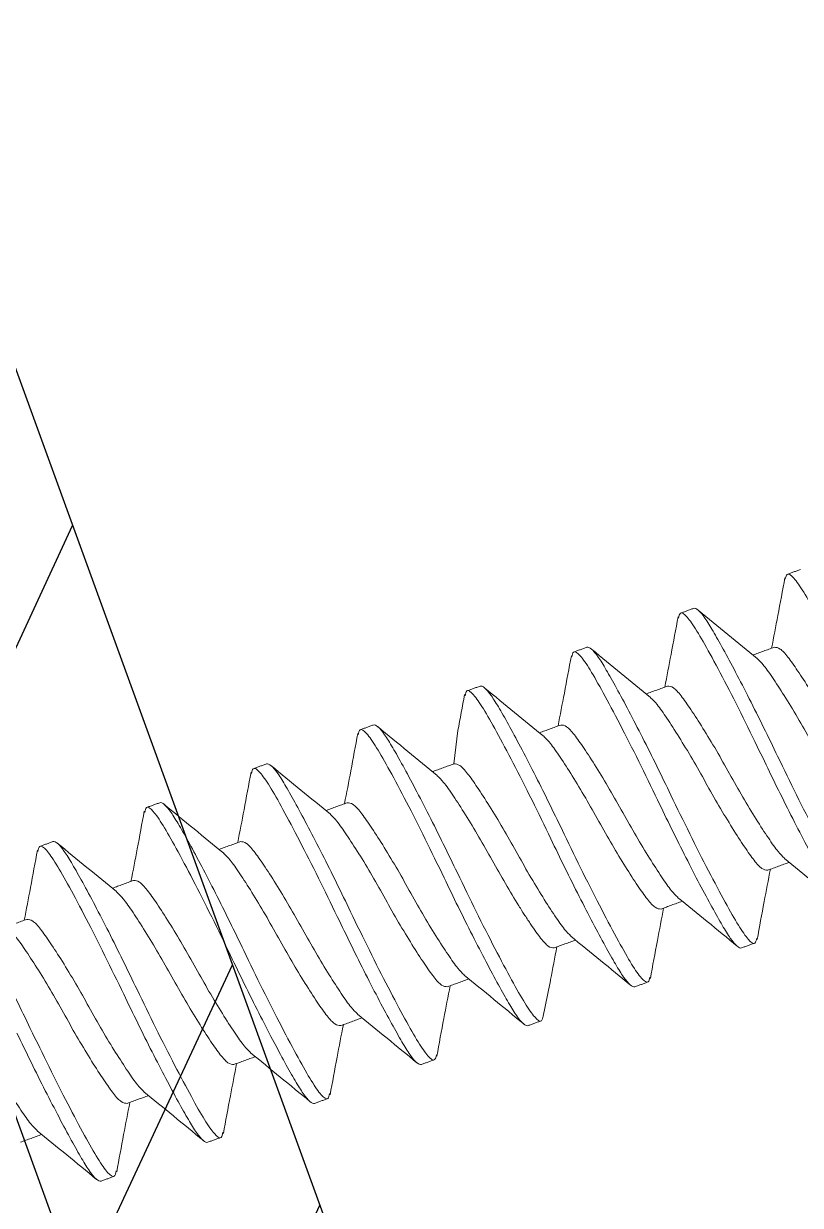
# Model space of a CAD drawing. Header units: inches. Extents: x -154 to 13, y 2 to 55.
# Drawn here: x -141.157 to -140.777, y 32.717 to 33.295 of the extents above; entities that cross this region are included whole.
import ezdxf

# ---------------------------------------------------------------- set-up
doc = ezdxf.new("R2010")
doc.units = ezdxf.units.IN
doc.header["$LTSCALE"] = 2
doc.header["$MEASUREMENT"] = 0
doc.layers.get('0').update_dxf_attribs({"linetype": 'CONTINUOUS'})
doc.layers.add('pattern', color=9, linetype='CONTINUOUS')

# ---------------------------------------------------------------- blocks, each defined once
blk = doc.blocks.new('A$C4C6D32D1')
at = {"color": 7, "lineweight": 0}
for p, q in [((-0.5905, 0.06528), (-0.59786, 0.05065)), ((-0.59061, -0.06649), (-0.59904, -0.08011))]:
    blk.add_line(p, q, dxfattribs=at)
for points, knots in [([(-0.85066, 0.082), (-0.84942, 0.082), (-0.84818, 0.07971), (-0.84653, 0.07359), (-0.84604, 0.07117), (-0.84499, 0.06541), (-0.84443, 0.06205), (-0.84266, 0.05065), (-0.84139, 0.04128), (-0.83894, 0.02105), (-0.83777, 0.01025), (-0.83677, 0)], [0, 0, 0, 0, 0.25, 0.25, 0.375, 0.375, 0.5, 0.5, 0.75, 0.75, 1, 1, 1, 1]), ([(-0.80365, 0.08004), (-0.8031, 0.08092), (-0.80174, 0.0831), (-0.79955, 0.07995), (-0.79737, 0.07184), (-0.79519, 0.05873), (-0.79274, 0.04149), (-0.79029, 0.02135), (-0.78883, 0.00703), (-0.78811, 0)], [0, 0, 0, 0, 0.1029428, 0.2551052, 0.4019619, 0.5488186, 0.700981, 0.8531433, 1, 1, 1, 1]), ([(-0.7951, 0.082), (-0.79386, 0.082), (-0.79262, 0.07971), (-0.79097, 0.07359), (-0.79048, 0.07117), (-0.78943, 0.06541), (-0.78887, 0.06205), (-0.7871, 0.05065), (-0.78583, 0.04128), (-0.78338, 0.02105), (-0.78221, 0.01025), (-0.78121, 0)], [0, 0, 0, 0, 0.25, 0.25, 0.375, 0.375, 0.5, 0.5, 0.75, 0.75, 1, 1, 1, 1]), ([(-0.74809, 0.08005), (-0.74754, 0.08093), (-0.74618, 0.0831), (-0.74399, 0.07995), (-0.74181, 0.07184), (-0.73963, 0.05873), (-0.73718, 0.04149), (-0.73473, 0.02135), (-0.73327, 0.00703), (-0.73255, 0)], [0, 0, 0, 0, 0.1027427, 0.254939, 0.4018285, 0.548718, 0.7009142, 0.8531105, 1, 1, 1, 1]), ([(-0.73954, 0.082), (-0.7383, 0.082), (-0.73706, 0.07971), (-0.73541, 0.07359), (-0.73492, 0.07117), (-0.73387, 0.06541), (-0.73331, 0.06205), (-0.73154, 0.05065), (-0.73027, 0.04128), (-0.72782, 0.02105), (-0.72665, 0.01025), (-0.72565, 0)], [0, 0, 0, 0, 0.25, 0.25, 0.375, 0.375, 0.5, 0.5, 0.75, 0.75, 1, 1, 1, 1]), ([(-0.69252, 0.08005), (-0.69198, 0.08093), (-0.69062, 0.0831), (-0.68843, 0.07995), (-0.68625, 0.07184), (-0.68407, 0.05873), (-0.68162, 0.04149), (-0.67917, 0.02135), (-0.67771, 0.00703), (-0.67699, 0)], [0, 0, 0, 0, 0.102549, 0.254778, 0.401699, 0.54862, 0.70085, 0.853079, 1, 1, 1, 1]), ([(-0.68398, 0.082), (-0.68274, 0.082), (-0.6815, 0.07971), (-0.67985, 0.07359), (-0.67936, 0.07117), (-0.67831, 0.06541), (-0.67775, 0.06205), (-0.67598, 0.05065), (-0.67471, 0.04128), (-0.67226, 0.02105), (-0.67109, 0.01025), (-0.67009, 0)], [0, 0, 0, 0, 0.25, 0.25, 0.375, 0.375, 0.5, 0.5, 0.75, 0.75, 1, 1, 1, 1]), ([(-0.63696, 0.08006), (-0.63641, 0.08093), (-0.63506, 0.0831), (-0.63287, 0.07995), (-0.63069, 0.07184), (-0.62851, 0.05873), (-0.62606, 0.04149), (-0.62361, 0.02135), (-0.62215, 0.00703), (-0.62143, 0)], [0, 0, 0, 0, 0.102361, 0.254622, 0.401574, 0.548526, 0.700787, 0.853048, 1, 1, 1, 1]), ([(-0.62842, 0.082), (-0.62718, 0.082), (-0.62594, 0.07971), (-0.62429, 0.07359), (-0.6238, 0.07117), (-0.62275, 0.06541), (-0.62219, 0.06205), (-0.62042, 0.05065), (-0.61915, 0.04128), (-0.6167, 0.02105), (-0.61553, 0.01025), (-0.61453, 0)], [0, 0, 0, 0, 0.25, 0.25, 0.375, 0.375, 0.5, 0.5, 0.75, 0.75, 1, 1, 1, 1]), ([(-0.5814, 0.08006), (-0.58085, 0.08093), (-0.5795, 0.0831), (-0.57731, 0.07995), (-0.57513, 0.07184), (-0.57295, 0.05873), (-0.5705, 0.04149), (-0.56805, 0.02135), (-0.56659, 0.00703), (-0.56587, 0)], [0, 0, 0, 0, 0.102179, 0.254471, 0.401453, 0.548434, 0.700726, 0.853018, 1, 1, 1, 1]), ([(-0.57286, 0.082), (-0.57162, 0.082), (-0.57038, 0.07971), (-0.56873, 0.07359), (-0.56824, 0.07117), (-0.56719, 0.06541), (-0.56663, 0.06205), (-0.56486, 0.05065), (-0.56359, 0.04128), (-0.56114, 0.02105), (-0.55997, 0.01025), (-0.55897, 0)], [0, 0, 0, 0, 0.25, 0.25, 0.375, 0.375, 0.5, 0.5, 0.75, 0.75, 1, 1, 1, 1]), ([(-0.52583, 0.08006), (-0.52529, 0.08093), (-0.52394, 0.0831), (-0.52175, 0.07995), (-0.51957, 0.07184), (-0.51739, 0.05873), (-0.51494, 0.04149), (-0.51249, 0.02135), (-0.51103, 0.00703), (-0.51031, 0)], [0, 0, 0, 0, 0.102003, 0.254325, 0.401335, 0.548346, 0.700668, 0.852989, 1, 1, 1, 1]), ([(-0.5173, 0.082), (-0.51606, 0.082), (-0.51482, 0.07971), (-0.51317, 0.07359), (-0.51268, 0.07117), (-0.51163, 0.06541), (-0.51107, 0.06205), (-0.5093, 0.05065), (-0.50803, 0.04128), (-0.50558, 0.02105), (-0.50441, 0.01025), (-0.50341, 0)], [0, 0, 0, 0, 0.25, 0.25, 0.375, 0.375, 0.5, 0.5, 0.75, 0.75, 1, 1, 1, 1]), ([(-0.47027, 0.08007), (-0.46973, 0.08093), (-0.46838, 0.0831), (-0.46619, 0.07995), (-0.46401, 0.07184), (-0.46183, 0.05873), (-0.45938, 0.04149), (-0.45693, 0.02135), (-0.45547, 0.00703), (-0.45475, 0)], [0, 0, 0, 0, 0.101834, 0.254184, 0.401222, 0.548261, 0.700611, 0.852962, 1, 1, 1, 1]), ([(-0.46174, 0.082), (-0.4605, 0.082), (-0.45926, 0.07971), (-0.45761, 0.07359), (-0.45712, 0.07117), (-0.45607, 0.06541), (-0.45551, 0.06205), (-0.45374, 0.05065), (-0.45247, 0.04128), (-0.45002, 0.02105), (-0.44885, 0.01025), (-0.44785, 0)], [0, 0, 0, 0, 0.25, 0.25, 0.375, 0.375, 0.5, 0.5, 0.75, 0.75, 1, 1, 1, 1]), ([(-0.41471, 0.08007), (-0.41417, 0.08094), (-0.41282, 0.0831), (-0.41063, 0.07995), (-0.40845, 0.07184), (-0.40627, 0.05873), (-0.40382, 0.04149), (-0.40137, 0.02135), (-0.39991, 0.00703), (-0.39919, 0)], [0, 0, 0, 0, 0.10167, 0.254048, 0.401114, 0.548179, 0.700557, 0.852935, 1, 1, 1, 1]), ([(-0.80365, 0.08069), (-0.8068, 0.07533), (-0.81272, 0.06528), (-0.81869, 0.0553), (-0.82148, 0.05065)], [0, 0, 0, 0, 0.533595, 1, 1, 1, 1]), ([(-0.77427, 0.04841), (-0.77746, 0.05372), (-0.78387, 0.06441), (-0.7902, 0.07516), (-0.79337, 0.08056)], [0, 0, 0, 0, 0.497565, 1, 1, 1, 1]), ([(-0.74808, 0.0807), (-0.75124, 0.07534), (-0.75716, 0.06528), (-0.76313, 0.05531), (-0.76592, 0.05065)], [0, 0, 0, 0, 0.533594, 1, 1, 1, 1]), ([(-0.71858, 0.04818), (-0.72179, 0.05352), (-0.72824, 0.06427), (-0.73459, 0.07508), (-0.73778, 0.08051)], [0, 0, 0, 0, 0.497055, 1, 1, 1, 1]), ([(-0.69252, 0.08071), (-0.69568, 0.07534), (-0.70159, 0.06529), (-0.70757, 0.05531), (-0.71036, 0.05065)], [0, 0, 0, 0, 0.5335969, 1, 1, 1, 1]), ([(-0.66299, 0.04813), (-0.6662, 0.05348), (-0.67266, 0.06424), (-0.67902, 0.07505), (-0.68221, 0.08049)], [0, 0, 0, 0, 0.496962, 1, 1, 1, 1]), ([(-0.63696, 0.08071), (-0.64011, 0.07535), (-0.64603, 0.06529), (-0.65201, 0.05531), (-0.6548, 0.05065)], [0, 0, 0, 0, 0.533603, 1, 1, 1, 1]), ([(-0.60743, 0.04812), (-0.61062, 0.05344), (-0.61704, 0.06413), (-0.62337, 0.0749), (-0.62656, 0.08032)], [0, 0, 0, 0, 0.497422, 1, 1, 1, 1]), ([(-0.5519, 0.04817), (-0.55508, 0.05347), (-0.56148, 0.06412), (-0.5678, 0.07488), (-0.57097, 0.08028)], [0, 0, 0, 0, 0.497643, 1, 1, 1, 1]), ([(-0.52583, 0.08072), (-0.52899, 0.07535), (-0.53491, 0.0653), (-0.54089, 0.05531), (-0.54368, 0.05065)], [0, 0, 0, 0, 0.533628, 1, 1, 1, 1]), ([(-0.49639, 0.04827), (-0.49957, 0.05355), (-0.50595, 0.06417), (-0.51225, 0.0749), (-0.51542, 0.08029)], [0, 0, 0, 0, 0.497886, 1, 1, 1, 1]), ([(-0.47027, 0.08073), (-0.47343, 0.07536), (-0.47935, 0.0653), (-0.48533, 0.05531), (-0.48812, 0.05065)], [0, 0, 0, 0, 0.5336468, 1, 1, 1, 1]), ([(-0.44091, 0.04841), (-0.44408, 0.05368), (-0.45044, 0.06427), (-0.45673, 0.07497), (-0.45989, 0.08034)], [0, 0, 0, 0, 0.4981185, 1, 1, 1, 1]), ([(-0.4147, 0.08073), (-0.41786, 0.07536), (-0.42379, 0.0653), (-0.42977, 0.05531), (-0.43256, 0.05065)], [0, 0, 0, 0, 0.533668, 1, 1, 1, 1]), ([(-0.85069, -0.04802), (-0.8513, -0.0468), (-0.85264, -0.0441), (-0.85469, -0.03621), (-0.85714, -0.02564), (-0.85959, -0.01319), (-0.86177, 0), (-0.86395, 0.0132), (-0.8664, 0.02562), (-0.86885, 0.03628), (-0.87103, 0.04431), (-0.87321, 0.04962), (-0.87483, 0.0503), (-0.87566, 0.05065)], [0, 0, 0, 0, 0.075489, 0.16624, 0.260391, 0.354542, 0.445293, 0.536044, 0.630196, 0.724347, 0.815098, 0.905849, 1, 1, 1, 1]), ([(-0.82991, 0.04837), (-0.82924, 0.04705), (-0.82785, 0.04426), (-0.82575, 0.03622), (-0.8233, 0.02564), (-0.82085, 0.01319), (-0.81867, 0), (-0.81649, -0.0132), (-0.81404, -0.02562), (-0.81159, -0.03628), (-0.80941, -0.04431), (-0.80723, -0.04962), (-0.80561, -0.0503), (-0.80478, -0.05065)], [0, 0, 0, 0, 0.081247, 0.171433, 0.264997, 0.358562, 0.448748, 0.538934, 0.632499, 0.726064, 0.816249, 0.906435, 1, 1, 1, 1]), ([(-0.79513, -0.04802), (-0.79574, -0.04679), (-0.79708, -0.04409), (-0.79913, -0.03621), (-0.80158, -0.02564), (-0.80403, -0.01319), (-0.80621, 0), (-0.80839, 0.0132), (-0.81084, 0.02562), (-0.81329, 0.03628), (-0.81547, 0.04431), (-0.81765, 0.04962), (-0.81927, 0.0503), (-0.8201, 0.05065)], [0, 0, 0, 0, 0.0754183, 0.1661762, 0.2603346, 0.3544931, 0.4452509, 0.5360089, 0.6301674, 0.7243257, 0.8150837, 0.9058415, 1, 1, 1, 1]), ([(-0.77433, 0.04833), (-0.77367, 0.04702), (-0.77228, 0.04424), (-0.77019, 0.03622), (-0.76774, 0.02564), (-0.76529, 0.01319), (-0.76311, 0), (-0.76093, -0.0132), (-0.75848, -0.02562), (-0.75603, -0.03628), (-0.75385, -0.04431), (-0.75167, -0.04962), (-0.75005, -0.0503), (-0.74922, -0.05065)], [0, 0, 0, 0, 0.080541, 0.170796, 0.264433, 0.358069, 0.448325, 0.53858, 0.632216, 0.725853, 0.816108, 0.906363, 1, 1, 1, 1]), ([(-0.73957, -0.04801), (-0.74018, -0.04679), (-0.74152, -0.04409), (-0.74357, -0.03621), (-0.74602, -0.02564), (-0.74847, -0.01319), (-0.75065, 0), (-0.75283, 0.0132), (-0.75528, 0.02562), (-0.75773, 0.03628), (-0.75991, 0.04431), (-0.76209, 0.04962), (-0.76371, 0.0503), (-0.76454, 0.05065)], [0, 0, 0, 0, 0.075353, 0.166117, 0.260282, 0.354447, 0.445212, 0.535976, 0.630141, 0.724306, 0.81507, 0.905835, 1, 1, 1, 1]), ([(-0.71866, 0.04808), (-0.71804, 0.04684), (-0.71669, 0.04412), (-0.71463, 0.03622), (-0.71218, 0.02564), (-0.70973, 0.01319), (-0.70755, 0), (-0.70537, -0.0132), (-0.70292, -0.02562), (-0.70047, -0.03628), (-0.69829, -0.04431), (-0.69611, -0.04962), (-0.69449, -0.0503), (-0.69366, -0.05065)], [0, 0, 0, 0, 0.076359, 0.167025, 0.261087, 0.35515, 0.445816, 0.536481, 0.630544, 0.724606, 0.815272, 0.905937, 1, 1, 1, 1]), ([(-0.68401, -0.04801), (-0.68462, -0.04679), (-0.68596, -0.04409), (-0.68801, -0.03621), (-0.69046, -0.02564), (-0.69291, -0.01319), (-0.69509, 0), (-0.69727, 0.0132), (-0.69972, 0.02562), (-0.70217, 0.03628), (-0.70435, 0.04431), (-0.70653, 0.04962), (-0.70815, 0.0503), (-0.70898, 0.05065)], [0, 0, 0, 0, 0.075292, 0.166062, 0.260234, 0.354405, 0.445175, 0.535946, 0.630117, 0.724288, 0.815058, 0.905829, 1, 1, 1, 1]), ([(-0.66307, 0.04801), (-0.66246, 0.04679), (-0.66112, 0.04409), (-0.65907, 0.03621), (-0.65662, 0.02564), (-0.65417, 0.01319), (-0.65199, 0), (-0.64981, -0.0132), (-0.64736, -0.02562), (-0.64491, -0.03628), (-0.64273, -0.04431), (-0.64055, -0.04962), (-0.63893, -0.0503), (-0.6381, -0.05065)], [0, 0, 0, 0, 0.07525, 0.166025, 0.2602, 0.354376, 0.44515, 0.535925, 0.6301, 0.724276, 0.81505, 0.905824, 1, 1, 1, 1]), ([(-0.62845, -0.04801), (-0.62906, -0.04679), (-0.6304, -0.04409), (-0.63245, -0.03621), (-0.6349, -0.02564), (-0.63735, -0.01319), (-0.63953, 0), (-0.64171, 0.0132), (-0.64416, 0.02562), (-0.64661, 0.03628), (-0.64879, 0.04431), (-0.65097, 0.04962), (-0.65259, 0.0503), (-0.65342, 0.05065)], [0, 0, 0, 0, 0.0752367, 0.1660125, 0.2601894, 0.3543663, 0.445142, 0.5359178, 0.6300947, 0.7242717, 0.8150473, 0.9058231, 1, 1, 1, 1]), ([(-0.60749, 0.04796), (-0.60689, 0.04675), (-0.60555, 0.04407), (-0.60351, 0.03621), (-0.60106, 0.02564), (-0.59861, 0.01319), (-0.59643, 0), (-0.59425, -0.0132), (-0.5926, -0.02156), (-0.59175, -0.02557), (-0.59058, -0.03085)], [0, 0, 0, 0, 0.0744404, 0.1652943, 0.2595523, 0.3538103, 0.4446642, 0.5355182, 0.6297762, 0.6327143, 0.6327143, 0.6327143, 0.6327143]), ([(-0.57289, -0.048), (-0.5735, -0.04678), (-0.57484, -0.04409), (-0.57689, -0.03621), (-0.57934, -0.02564), (-0.58179, -0.01319), (-0.58397, 0), (-0.58615, 0.0132), (-0.5886, 0.02562), (-0.59105, 0.03628), (-0.59323, 0.04431), (-0.59541, 0.04962), (-0.59703, 0.0503), (-0.59786, 0.05065)], [0, 0, 0, 0, 0.075186, 0.165967, 0.260149, 0.354331, 0.445112, 0.535893, 0.630075, 0.724257, 0.815037, 0.905818, 1, 1, 1, 1]), ([(-0.55195, 0.04802), (-0.55134, 0.04679), (-0.55, 0.04409), (-0.54795, 0.03621), (-0.5455, 0.02564), (-0.54305, 0.01319), (-0.54087, 0), (-0.53869, -0.0132), (-0.53624, -0.02562), (-0.53379, -0.03628), (-0.53161, -0.04431), (-0.52943, -0.04962), (-0.52781, -0.0503), (-0.52698, -0.05065)], [0, 0, 0, 0, 0.075361, 0.166124, 0.260288, 0.354453, 0.445216, 0.53598, 0.630144, 0.724309, 0.815072, 0.905836, 1, 1, 1, 1]), ([(-0.51734, -0.048), (-0.51794, -0.04678), (-0.51928, -0.04409), (-0.52133, -0.03621), (-0.52378, -0.02564), (-0.52623, -0.01319), (-0.52841, 0), (-0.53059, 0.0132), (-0.53304, 0.02562), (-0.53549, 0.03628), (-0.53767, 0.04431), (-0.53985, 0.04962), (-0.54147, 0.0503), (-0.5423, 0.05065)], [0, 0, 0, 0, 0.075141, 0.165926, 0.260113, 0.3543, 0.445085, 0.53587, 0.630057, 0.724243, 0.815028, 0.905813, 1, 1, 1, 1]), ([(-0.49644, 0.04814), (-0.49582, 0.04688), (-0.49445, 0.04415), (-0.49239, 0.03622), (-0.48994, 0.02564), (-0.48749, 0.01319), (-0.48531, 0), (-0.48313, -0.0132), (-0.48068, -0.02562), (-0.47823, -0.03628), (-0.47605, -0.04431), (-0.47387, -0.04962), (-0.47225, -0.0503), (-0.47142, -0.05065)], [0, 0, 0, 0, 0.077374, 0.16794, 0.261899, 0.355858, 0.446424, 0.53699, 0.630949, 0.724909, 0.815475, 0.906041, 1, 1, 1, 1]), ([(-0.46178, -0.048), (-0.46238, -0.04678), (-0.46372, -0.04409), (-0.46577, -0.03621), (-0.46822, -0.02564), (-0.47067, -0.01319), (-0.47285, 0), (-0.47503, 0.0132), (-0.47748, 0.02562), (-0.47993, 0.03628), (-0.48211, 0.04431), (-0.48429, 0.04962), (-0.48591, 0.0503), (-0.48674, 0.05065)], [0, 0, 0, 0, 0.075101, 0.16589, 0.260081, 0.354272, 0.445061, 0.53585, 0.630041, 0.724231, 0.81502, 0.905809, 1, 1, 1, 1]), ([(-0.44096, 0.04831), (-0.44031, 0.04701), (-0.43892, 0.04424), (-0.43683, 0.03622), (-0.43438, 0.02564), (-0.43193, 0.01319), (-0.42975, 0), (-0.42757, -0.0132), (-0.42512, -0.02562), (-0.42267, -0.03628), (-0.42049, -0.04431), (-0.41831, -0.04962), (-0.41669, -0.0503), (-0.41586, -0.05065)], [0, 0, 0, 0, 0.080348, 0.170622, 0.264279, 0.357935, 0.448209, 0.538483, 0.632139, 0.725796, 0.81607, 0.906344, 1, 1, 1, 1]), ([(-0.40622, -0.048), (-0.40682, -0.04678), (-0.40816, -0.04408), (-0.41021, -0.03621), (-0.41266, -0.02564), (-0.41511, -0.01319), (-0.41729, 0), (-0.41947, 0.0132), (-0.42192, 0.02562), (-0.42437, 0.03628), (-0.42655, 0.04431), (-0.42873, 0.04962), (-0.43035, 0.0503), (-0.43118, 0.05065)], [0, 0, 0, 0, 0.0750667, 0.1658591, 0.2600534, 0.3542476, 0.4450401, 0.5358324, 0.6300267, 0.7242209, 0.8150133, 0.9058057, 1, 1, 1, 1]), ([(-0.84367, 0), (-0.84267, -0.01025), (-0.8415, -0.02105), (-0.83905, -0.04128), (-0.83778, -0.05065), (-0.83601, -0.06204), (-0.83545, -0.06541), (-0.8344, -0.07117), (-0.83391, -0.07359), (-0.83226, -0.07971), (-0.83102, -0.082), (-0.82978, -0.082)], [0, 0, 0, 0, 0.25, 0.25, 0.5, 0.5, 0.625, 0.625, 0.75, 0.75, 1, 1, 1, 1]), ([(-0.83677, 0), (-0.83605, -0.00703), (-0.83459, -0.02135), (-0.83214, -0.04149), (-0.82969, -0.05873), (-0.82751, -0.07183), (-0.82533, -0.07997), (-0.82308, -0.08312), (-0.82167, -0.08083), (-0.82107, -0.07985)], [0, 0, 0, 0, 0.145401, 0.296056, 0.44671, 0.592112, 0.737513, 0.888167, 1, 1, 1, 1]), ([(-0.78811, 0), (-0.78711, -0.01025), (-0.78594, -0.02105), (-0.78349, -0.04128), (-0.78222, -0.05065), (-0.78045, -0.06204), (-0.77989, -0.06541), (-0.77884, -0.07117), (-0.77835, -0.07359), (-0.7767, -0.07971), (-0.77546, -0.082), (-0.77422, -0.082)], [0, 0, 0, 0, 0.25, 0.25, 0.5, 0.5, 0.625, 0.625, 0.75, 0.75, 1, 1, 1, 1]), ([(-0.78121, 0), (-0.78049, -0.00703), (-0.77903, -0.02135), (-0.77658, -0.04149), (-0.77413, -0.05872), (-0.77195, -0.07183), (-0.76977, -0.07996), (-0.76755, -0.08311), (-0.76616, -0.08087), (-0.76559, -0.07995)], [0, 0, 0, 0, 0.146111, 0.297501, 0.448891, 0.595002, 0.741113, 0.892503, 1, 1, 1, 1]), ([(-0.73255, 0), (-0.73155, -0.01025), (-0.73038, -0.02105), (-0.72793, -0.04128), (-0.72666, -0.05065), (-0.72489, -0.06204), (-0.72433, -0.06541), (-0.72328, -0.07117), (-0.72279, -0.07359), (-0.72114, -0.07971), (-0.7199, -0.082), (-0.71866, -0.082)], [0, 0, 0, 0, 0.25, 0.25, 0.5, 0.5, 0.625, 0.625, 0.75, 0.75, 1, 1, 1, 1]), ([(-0.72565, 0), (-0.72493, -0.00703), (-0.72347, -0.02135), (-0.72102, -0.04149), (-0.71857, -0.05872), (-0.71639, -0.07184), (-0.71421, -0.07995), (-0.71201, -0.0831), (-0.71065, -0.08092), (-0.7101, -0.08003)], [0, 0, 0, 0, 0.146766, 0.298834, 0.450902, 0.597668, 0.744433, 0.896501, 1, 1, 1, 1]), ([(-0.67699, 0), (-0.67599, -0.01025), (-0.67482, -0.02105), (-0.67237, -0.04128), (-0.6711, -0.05065), (-0.66933, -0.06204), (-0.66877, -0.06541), (-0.66772, -0.07117), (-0.66723, -0.07359), (-0.66558, -0.07971), (-0.66434, -0.082), (-0.6631, -0.082)], [0, 0, 0, 0, 0.25, 0.25, 0.5, 0.5, 0.625, 0.625, 0.75, 0.75, 1, 1, 1, 1]), ([(-0.67009, 0), (-0.66937, -0.00703), (-0.66791, -0.02135), (-0.66546, -0.04149), (-0.66301, -0.05872), (-0.66083, -0.07184), (-0.65865, -0.07995), (-0.65647, -0.08309), (-0.65512, -0.08094), (-0.65458, -0.08008)], [0, 0, 0, 0, 0.147157, 0.29963, 0.452103, 0.59926, 0.746417, 0.89889, 1, 1, 1, 1]), ([(-0.62143, 0), (-0.62043, -0.01025), (-0.61926, -0.02105), (-0.61681, -0.04128), (-0.61554, -0.05065), (-0.61377, -0.06204), (-0.61321, -0.06541), (-0.61216, -0.07117), (-0.61167, -0.07359), (-0.61002, -0.07971), (-0.60878, -0.082), (-0.60754, -0.082)], [0, 0, 0, 0, 0.25, 0.25, 0.5, 0.5, 0.625, 0.625, 0.75, 0.75, 1, 1, 1, 1]), ([(-0.61453, 0), (-0.61381, -0.00703), (-0.61235, -0.02135), (-0.6099, -0.04149), (-0.60745, -0.05872), (-0.60527, -0.07184), (-0.60309, -0.07995), (-0.60091, -0.08309), (-0.59957, -0.08095), (-0.59904, -0.08011)], [0, 0, 0, 0, 0.147343, 0.300009, 0.452675, 0.600018, 0.747361, 0.900027, 1, 1, 1, 1]), ([(-0.56587, 0), (-0.56487, -0.01025), (-0.5637, -0.02105), (-0.56125, -0.04128), (-0.55998, -0.05065), (-0.55821, -0.06204), (-0.55765, -0.06541), (-0.5566, -0.07117), (-0.55611, -0.07359), (-0.55446, -0.07971), (-0.55322, -0.082), (-0.55198, -0.082)], [0, 0, 0, 0, 0.25, 0.25, 0.5, 0.5, 0.625, 0.625, 0.75, 0.75, 1, 1, 1, 1]), ([(-0.55897, 0), (-0.55825, -0.00703), (-0.55679, -0.02135), (-0.55434, -0.04149), (-0.55189, -0.05872), (-0.54971, -0.07184), (-0.54753, -0.07995), (-0.54535, -0.08309), (-0.54401, -0.08095), (-0.54348, -0.0801)], [0, 0, 0, 0, 0.147317, 0.299956, 0.452595, 0.599911, 0.747228, 0.899867, 1, 1, 1, 1]), ([(-0.51031, 0), (-0.50931, -0.01025), (-0.50814, -0.02105), (-0.50569, -0.04128), (-0.50442, -0.05065), (-0.50265, -0.06204), (-0.50209, -0.06541), (-0.50104, -0.07117), (-0.50055, -0.07359), (-0.4989, -0.07971), (-0.49766, -0.082), (-0.49642, -0.082)], [0, 0, 0, 0, 0.25, 0.25, 0.5, 0.5, 0.625, 0.625, 0.75, 0.75, 1, 1, 1, 1]), ([(-0.50341, 0), (-0.50269, -0.00703), (-0.50123, -0.02135), (-0.49878, -0.04149), (-0.49633, -0.05872), (-0.49415, -0.07184), (-0.49197, -0.07995), (-0.48978, -0.0831), (-0.48844, -0.08094), (-0.4879, -0.08007)], [0, 0, 0, 0, 0.1470892, 0.2994923, 0.4518955, 0.5989846, 0.7460738, 0.8984769, 1, 1, 1, 1]), ([(-0.45475, 0), (-0.45375, -0.01025), (-0.45258, -0.02105), (-0.45013, -0.04128), (-0.44886, -0.05065), (-0.44709, -0.06204), (-0.44653, -0.06541), (-0.44548, -0.07117), (-0.44499, -0.07359), (-0.44334, -0.07971), (-0.4421, -0.082), (-0.44086, -0.082)], [0, 0, 0, 0, 0.25, 0.25, 0.5, 0.5, 0.625, 0.625, 0.75, 0.75, 1, 1, 1, 1]), ([(-0.44785, 0), (-0.44713, -0.00703), (-0.44567, -0.02135), (-0.44322, -0.04149), (-0.44077, -0.05872), (-0.43859, -0.07184), (-0.43641, -0.07995), (-0.43421, -0.0831), (-0.43285, -0.08091), (-0.43229, -0.08002)], [0, 0, 0, 0, 0.146696, 0.2986917, 0.4506875, 0.5973835, 0.7440794, 0.8960752, 1, 1, 1, 1]), ([(-0.59058, -0.03085), (-0.59017, -0.03266), (-0.58898, -0.03763), (-0.58717, -0.04431), (-0.58499, -0.04962), (-0.58337, -0.0503), (-0.58254, -0.05065)], [0.6762147, 0.6762147, 0.6762147, 0.6762147, 0.7240342, 0.8148881, 0.905742, 1, 1, 1, 1]), ([(-0.85076, -0.04814), (-0.84755, -0.05349), (-0.84109, -0.06424), (-0.83474, -0.07506), (-0.83155, -0.0805)], [0, 0, 0, 0, 0.4969836, 1, 1, 1, 1]), ([(-0.82107, -0.08042), (-0.81792, -0.07506), (-0.81205, -0.06509), (-0.80613, -0.05521), (-0.8034, -0.05065)], [0, 0, 0, 0, 0.537663, 1, 1, 1, 1]), ([(-0.7952, -0.04813), (-0.79199, -0.05348), (-0.78554, -0.06424), (-0.77918, -0.07505), (-0.77599, -0.08049)], [0, 0, 0, 0, 0.496978, 1, 1, 1, 1]), ([(-0.76559, -0.08056), (-0.76244, -0.0752), (-0.75655, -0.06519), (-0.7506, -0.05527), (-0.74784, -0.05065)], [0, 0, 0, 0, 0.534864, 1, 1, 1, 1]), ([(-0.73964, -0.04813), (-0.73643, -0.05348), (-0.72998, -0.06424), (-0.72362, -0.07505), (-0.72043, -0.08049)], [0, 0, 0, 0, 0.496971, 1, 1, 1, 1]), ([(-0.7101, -0.08068), (-0.70695, -0.07531), (-0.70104, -0.06527), (-0.69507, -0.0553), (-0.69228, -0.05065)], [0, 0, 0, 0, 0.5336942, 1, 1, 1, 1]), ([(-0.68408, -0.04813), (-0.68088, -0.05348), (-0.67442, -0.06424), (-0.66806, -0.07505), (-0.66487, -0.08049)], [0, 0, 0, 0, 0.4969655, 1, 1, 1, 1]), ([(-0.65459, -0.08075), (-0.65142, -0.07537), (-0.6455, -0.06531), (-0.63951, -0.05531), (-0.63672, -0.05065)], [0, 0, 0, 0, 0.533921, 1, 1, 1, 1]), ([(-0.62853, -0.04813), (-0.62532, -0.05347), (-0.61886, -0.06424), (-0.6125, -0.07505), (-0.60931, -0.08049)], [0, 0, 0, 0, 0.49696, 1, 1, 1, 1]), ([(-0.59061, -0.06649), (-0.59025, -0.06587), (-0.58711, -0.06058), (-0.58395, -0.05531), (-0.58116, -0.05065)], [0.4734617, 0.4734617, 0.4734617, 0.4734617, 0.5348586, 1, 1, 1, 1]), ([(-0.57297, -0.04812), (-0.56976, -0.05347), (-0.5633, -0.06423), (-0.55694, -0.07505), (-0.55375, -0.08049)], [0, 0, 0, 0, 0.496956, 1, 1, 1, 1]), ([(-0.54349, -0.08077), (-0.54031, -0.07538), (-0.53438, -0.06531), (-0.52838, -0.05529), (-0.5256, -0.05065)], [0, 0, 0, 0, 0.536436, 1, 1, 1, 1]), ([(-0.51741, -0.04812), (-0.5142, -0.05347), (-0.50774, -0.06423), (-0.50139, -0.07505), (-0.49819, -0.08049)], [0, 0, 0, 0, 0.49695, 1, 1, 1, 1]), ([(-0.4879, -0.08074), (-0.48472, -0.07533), (-0.4788, -0.06528), (-0.4728, -0.05527), (-0.47004, -0.05065)], [0, 0, 0, 0, 0.538505, 1, 1, 1, 1]), ([(-0.46185, -0.04812), (-0.45864, -0.05347), (-0.45218, -0.06423), (-0.44583, -0.07505), (-0.44263, -0.08049)], [0, 0, 0, 0, 0.496946, 1, 1, 1, 1])]:
    blk.add_open_spline(points, degree=3, knots=knots, dxfattribs=at)
for points, degree in [([(-0.7951, 0.082), (-0.802, 0.082)], 1), ([(-0.73954, 0.082), (-0.74644, 0.082)], 1), ([(-0.68398, 0.082), (-0.69088, 0.082)], 1), ([(-0.62842, 0.082), (-0.63532, 0.082)], 1), ([(-0.57286, 0.082), (-0.57976, 0.082)], 1), ([(-0.5173, 0.082), (-0.5242, 0.082)], 1), ([(-0.46174, 0.082), (-0.46864, 0.082)], 1), ([(-0.40618, 0.082), (-0.41308, 0.082)], 1), ([(-0.58139, 0.08072), (-0.58442, 0.07557), (-0.58746, 0.07041), (-0.5905, 0.06528)], 3), ([(-0.8201, 0.05065), (-0.83118, 0.05065)], 1), ([(-0.76454, 0.05065), (-0.77562, 0.05065)], 1), ([(-0.70898, 0.05065), (-0.72006, 0.05065)], 1), ([(-0.65342, 0.05065), (-0.6645, 0.05065)], 1), ([(-0.59786, 0.05065), (-0.60894, 0.05065)], 1), ([(-0.5423, 0.05065), (-0.55338, 0.05065)], 1), ([(-0.48674, 0.05065), (-0.49782, 0.05065)], 1), ([(-0.43118, 0.05065), (-0.44226, 0.05065)], 1), ([(-0.86034, -0.05065), (-0.84926, -0.05065)], 1), ([(-0.80478, -0.05065), (-0.7937, -0.05065)], 1), ([(-0.74922, -0.05065), (-0.73814, -0.05065)], 1), ([(-0.69366, -0.05065), (-0.68258, -0.05065)], 1), ([(-0.6381, -0.05065), (-0.62702, -0.05065)], 1), ([(-0.58254, -0.05065), (-0.57146, -0.05065)], 1), ([(-0.52698, -0.05065), (-0.5159, -0.05065)], 1), ([(-0.47142, -0.05065), (-0.46034, -0.05065)], 1), ([(-0.82978, -0.082), (-0.82288, -0.082)], 1), ([(-0.77422, -0.082), (-0.76732, -0.082)], 1), ([(-0.71866, -0.082), (-0.71176, -0.082)], 1), ([(-0.6631, -0.082), (-0.6562, -0.082)], 1), ([(-0.60754, -0.082), (-0.60064, -0.082)], 1), ([(-0.55198, -0.082), (-0.54508, -0.082)], 1), ([(-0.49642, -0.082), (-0.48952, -0.082)], 1)]:
    blk.add_open_spline(points, degree=degree, dxfattribs=at)

msp = doc.modelspace()

# ---------------------------------------------------------------- hatches: boundary and pattern name
h = msp.add_hatch()
h.set_pattern_fill('STEEL', color=8, scale=2, angle=20, style=0)
h.set_pattern_definition([(65, (-203.24395, -0.17552), (-0.22657695, 0.1056546), []), (65, (-203.2867, -0.05806), (-0.22657695, 0.1056546), [])])
h.paths.add_polyline_path([(-142.49124, 32.76699, -0.414214), (-142.41653, 32.9272), (-141.47872, 33.26854, -0.414214), (-141.31851, 33.19383), (-141.14016, 32.70381), (-141.02269, 32.74656), (-141.28655, 33.4715), (-142.69421, 32.95916), (-140.81714, 27.80194), (-139.40948, 28.31429), (-141.02269, 32.74656), (-141.14016, 32.70381), (-139.61245, 28.50646, -0.414214), (-139.68716, 28.34625), (-140.62497, 28.00491, -0.414214), (-140.78518, 28.07962)])

# ---------------------------------------------------------------- linework, layer by layer
at = {"color": 7}
for p, q in [((-141.28657, 33.47155), (-139.4092, 28.31353)), ((-141.28657, 33.47155), (-139.40948, 28.31429)), ((-141.28657, 33.47155), (-139.40948, 28.31429)), ((-141.31851, 33.19383), (-139.61245, 28.50646))]:
    msp.add_line(p, q, dxfattribs=at)

# ---------------------------------------------------------------- block references
at = {"layer": 'pattern', "rotation": 20}
msp.add_blockref('A$C4C6D32D1', (-140.36742, 33.09005), dxfattribs=at)

doc.saveas('drawing.dxf')
